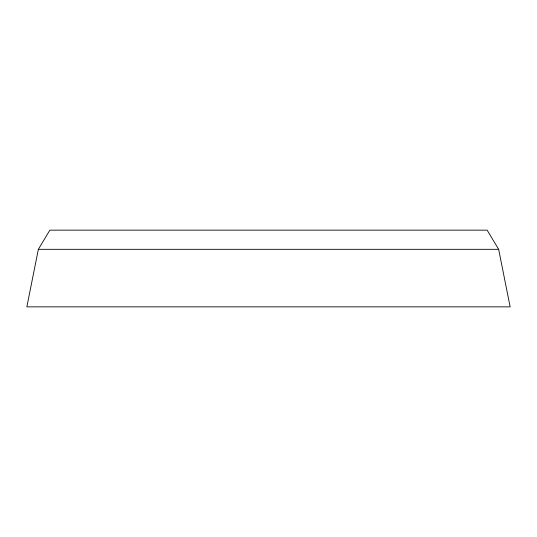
<?xml version="1.0" encoding="UTF-8"?>
<svg xmlns="http://www.w3.org/2000/svg" width="537" height="537" viewBox="0 0 537 537"><rect width="100%" height="100%" fill="white"/><g stroke="black" fill="none" stroke-linecap="round" stroke-linejoin="round"><path stroke-width="0.81" d="M38.355 249.322L26.85 306.855L510.15 306.855L498.645 249.322L487.133 230.145L49.867 230.145L38.355 249.322L498.645 249.322"/></g></svg>
